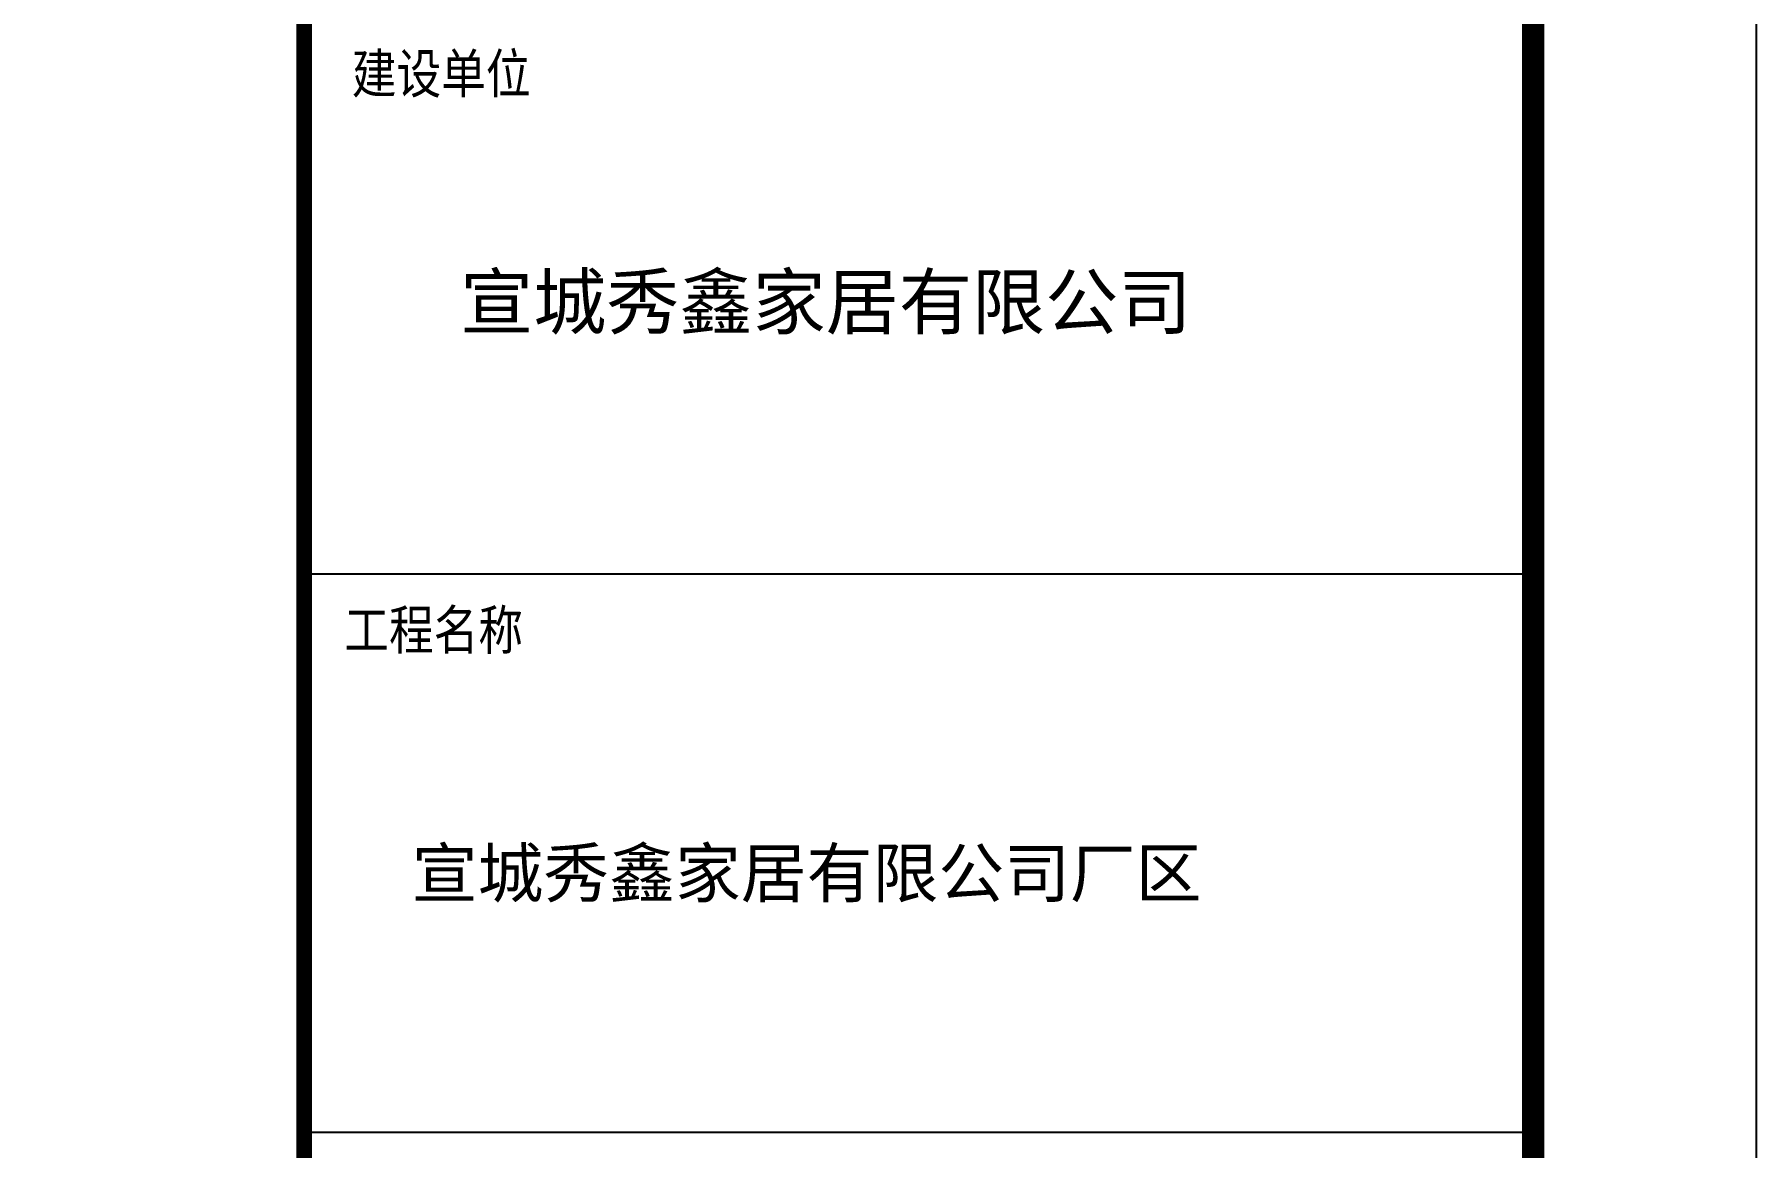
# Model space of a CAD drawing. Extents: x 1728470 to 1835391, y -157368 to 197905.
# Drawn here: x 1795062 to 1802770, y 168100 to 173084 of the extents above; entities that cross this region are included whole.
import ezdxf

# ---------------------------------------------------------------- set-up
doc = ezdxf.new("R2010")
doc.units = 0
doc.header["$LTSCALE"] = 1000
doc.header["$MEASUREMENT"] = 0
for name, color, linetype in [('1', 7, 'CONTINUOUS'), ('PP-PM-TK', 7, 'CONTINUOUS'), ('PUB_TEXT', 7, 'CONTINUOUS'), ('PUB_TITLE', 4, 'CONTINUOUS'), ('TEL_TITLE', 7, 'CONTINUOUS')]:
    doc.layers.add(name, color=color, linetype=linetype)
doc.styles.add('-黑体', font='simhei.ttf', dxfattribs={"width": 0.8})
doc.styles.add('TQ', font='txt.shx', dxfattribs={"width": 0.8, "bigfont": 'hztxt.shx'})

msp = doc.modelspace()

# ---------------------------------------------------------------- linework, layer by layer
at = {"layer": '1'}
for p, q in [((1796269.8, 170668.8), (1801769.8, 170668.8)), ((1796269.8, 168168.8), (1801769.8, 168168.8))]:
    msp.add_line(p, q, dxfattribs=at)
at = {"layer": 'PP-PM-TK', "color": 4, "const_width": 70}
msp.add_lwpolyline([(1796269.8, 196904.7), (1796269.8, 156904.7)], dxfattribs=at)
at = {"layer": 'TEL_TITLE', "color": 4}
msp.add_lwpolyline([(1728469.8, 155904.7), (1802769.8, 155904.7), (1802769.8, 197904.7), (1728469.8, 197904.7)], close=True, dxfattribs=at)
at = {"layer": 'TEL_TITLE', "color": 4, "const_width": 100}
msp.add_lwpolyline([(1730969.8, 156904.7), (1801769.8, 156904.7), (1801769.8, 196904.7), (1730969.8, 196904.7)], close=True, dxfattribs=at)

# ---------------------------------------------------------------- texts
at = {"layer": 'PUB_TEXT', "color": 2, "style": 'TQ'}
for s, p in [('建设单位', (1796482.6, 172801.5)), ('工程名称', (1796449, 170310.5))]:
    msp.add_text(s, height=200, dxfattribs=at).set_placement(p)
at = {"layer": 'PUB_TITLE', "color": 255, "style": '-黑体'}
for s, height, p in [('宣城秀鑫家居有限公司', 240, (1796966.8, 171766.8)), ('宣城秀鑫家居有限公司厂区', 216, (1796750.4, 169221.1))]:
    msp.add_text(s, height=height, dxfattribs=at).set_placement(p)

doc.saveas('drawing.dxf')
